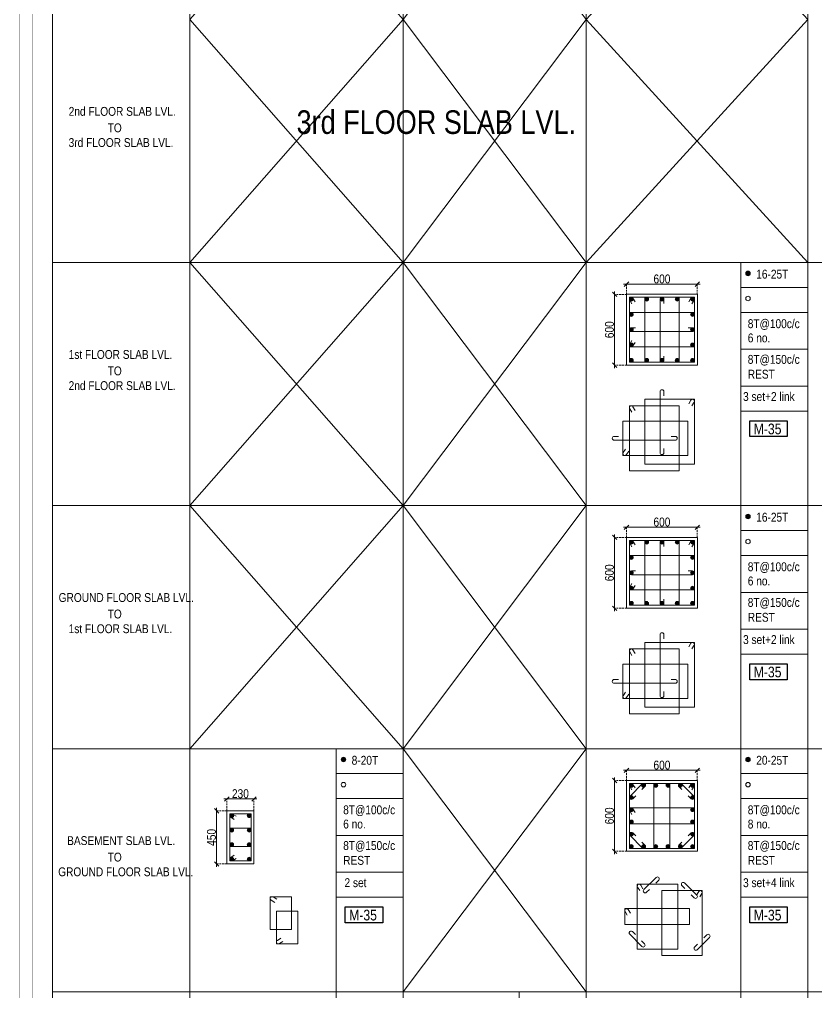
# Model space of a CAD drawing. Header units: millimetres. Extents: x 1112055 to 3390982, y -148532 to 766891.
# Drawn here: x 2486188 to 2513213, y 599958 to 632943 of the extents above; entities that cross this region are included whole.
import ezdxf
from ezdxf.enums import TextEntityAlignment as Align

# ---------------------------------------------------------------- set-up
doc = ezdxf.new("R2010")
doc.units = ezdxf.units.MM
doc.header["$PDMODE"] = 35
doc.header["$PDSIZE"] = -25
doc.linetypes.add('DASHED2', pattern=[0.375, 0.25, -0.125])
doc.linetypes.add('Hidden', pattern=[9.525, 6.35, -3.175])
for name, color, linetype, lineweight in [('B COL. SIZE DIM', 220, 'Continuous', 25), ('B COLSCH', 204, 'Continuous', 20), ('B COLUMN', 1, 'Hidden', 9), ('B STEEL', 34, 'Continuous', 15), ('B TITLE BLOCK', 250, 'Continuous', 0)]:
    doc.layers.add(name, color=color, linetype=linetype, lineweight=lineweight)
doc.layers.add('B TEXT', color=7, linetype='Continuous')
doc.styles.add('dim inside', font='romans.shx', dxfattribs={"width": 0.8, "height": 125})
doc.styles.add('SWINC', font='swissc.ttf')
doc.styles.add('SWINS', font='swissc.ttf')
doc.dimstyles.new('dim inside', dxfattribs={"dimtxt": 125, "dimasz": 100, "dimexe": 0, "dimexo": 0, "dimgap": 10, "dimtad": 0, "dimdec": 0, "dimzin": 0, "dimdsep": 46, "dimtxsty": 'dim inside', "dimblk": 'SMALL', "dimcen": 0.09, "dimadec": 0, "dimazin": 0, "dimtfac": 1, "dimtdec": 0, "dimtofl": 0, "dimtmove": 0, "dimatfit": 3, "dimfxl": 1, "dimtolj": 1, "dimtzin": 0, "dimarcsym": 2})

# ---------------------------------------------------------------- blocks, each defined once
blk = doc.blocks.new('_Oblique')
at = {"color": 0, "linetype": 'ByBlock', "lineweight": -2}
blk.add_line((-0.5, -0.5), (0.5, 0.5), dxfattribs=at)
blk = doc.blocks.new('*D5227')
at = {"layer": 'B COL. SIZE DIM', "color": 250, "lineweight": 9, "ltscale": 250, "transparency": 16777216}
blk.add_line((2506671, 607490), (2509271, 607490), dxfattribs=at)
at = {"layer": 'B COL. SIZE DIM', "color": 250, "linetype": 'DASHED2', "lineweight": 9, "ltscale": 250, "transparency": 16777216}
for p, q in [((2506771, 607146), (2506771, 607490)), ((2509171, 607146), (2509171, 607490))]:
    blk.add_line(p, q, dxfattribs=at)
at = {"layer": 'Defpoints', "color": 0, "lineweight": 40, "transparency": 16777216}
for p in [(2509171, 607490), (2506771, 607146), (2509171, 607146)]:
    blk.add_point(p, dxfattribs=at)
at = {"layer": 'B COL. SIZE DIM', "color": 250, "lineweight": 9, "transparency": 16777216, "xscale": 150, "yscale": 150, "zscale": 150, "rotation": 180}
blk.add_blockref('_Oblique', (2506771, 607490), dxfattribs=at)
at = {"layer": 'B COL. SIZE DIM', "color": 250, "lineweight": 9, "transparency": 16777216, "xscale": 150, "yscale": 150, "zscale": 150}
blk.add_blockref('_Oblique', (2509171, 607490), dxfattribs=at)
at = {"layer": 'B COL. SIZE DIM', "color": 6, "transparency": 16777216, "insert": (2507971, 607665), "char_height": 300, "attachment_point": 5, "style": 'SWINC'}
blk.add_mtext('\\A1;600', dxfattribs=at)
blk = doc.blocks.new('*D5228')
at = {"layer": 'B COL. SIZE DIM', "color": 250, "lineweight": 9, "ltscale": 250, "transparency": 16777216}
blk.add_line((2506367, 607246), (2506367, 604646), dxfattribs=at)
at = {"layer": 'B COL. SIZE DIM', "color": 250, "linetype": 'DASHED2', "lineweight": 9, "ltscale": 250, "transparency": 16777216}
for p, q in [((2506771, 607146), (2506367, 607146)), ((2506771, 604746), (2506367, 604746))]:
    blk.add_line(p, q, dxfattribs=at)
at = {"layer": 'Defpoints', "color": 0, "lineweight": 40, "transparency": 16777216}
for p in [(2506771, 607146), (2506367, 604746), (2506771, 604746)]:
    blk.add_point(p, dxfattribs=at)
at = {"layer": 'B COL. SIZE DIM', "color": 250, "lineweight": 9, "transparency": 16777216, "xscale": 150, "yscale": 150, "zscale": 150}
for p, rotation in [((2506367, 607146), 90), ((2506367, 604746), 270)]:
    blk.add_blockref('_Oblique', p, dxfattribs=dict(at, rotation=rotation))
at = {"layer": 'B COL. SIZE DIM', "color": 6, "transparency": 16777216, "insert": (2506192, 605946), "char_height": 300, "attachment_point": 5, "rotation": 90, "style": 'SWINC'}
blk.add_mtext('\\A1;600', dxfattribs=at)
blk = doc.blocks.new('*D5231')
at = {"layer": 'B COL. SIZE DIM', "color": 250, "lineweight": 9, "ltscale": 250, "transparency": 16777216}
blk.add_line((2506671, 615730), (2509271, 615730), dxfattribs=at)
at = {"layer": 'B COL. SIZE DIM', "color": 250, "linetype": 'DASHED2', "lineweight": 9, "ltscale": 250, "transparency": 16777216}
for p, q in [((2506771, 615385), (2506771, 615730)), ((2509171, 615385), (2509171, 615730))]:
    blk.add_line(p, q, dxfattribs=at)
at = {"layer": 'Defpoints', "color": 0, "lineweight": 40, "transparency": 16777216}
for p in [(2509171, 615730), (2506771, 615385), (2509171, 615385)]:
    blk.add_point(p, dxfattribs=at)
at = {"layer": 'B COL. SIZE DIM', "color": 250, "lineweight": 9, "transparency": 16777216, "xscale": 150, "yscale": 150, "zscale": 150, "rotation": 180}
blk.add_blockref('_Oblique', (2506771, 615730), dxfattribs=at)
at = {"layer": 'B COL. SIZE DIM', "color": 250, "lineweight": 9, "transparency": 16777216, "xscale": 150, "yscale": 150, "zscale": 150}
blk.add_blockref('_Oblique', (2509171, 615730), dxfattribs=at)
at = {"layer": 'B COL. SIZE DIM', "color": 6, "transparency": 16777216, "insert": (2507971, 615905), "char_height": 300, "attachment_point": 5, "style": 'SWINC'}
blk.add_mtext('\\A1;600', dxfattribs=at)
blk = doc.blocks.new('*D5232')
at = {"layer": 'B COL. SIZE DIM', "color": 250, "lineweight": 9, "ltscale": 250, "transparency": 16777216}
blk.add_line((2506367, 615485), (2506367, 612885), dxfattribs=at)
at = {"layer": 'B COL. SIZE DIM', "color": 250, "linetype": 'DASHED2', "lineweight": 9, "ltscale": 250, "transparency": 16777216}
for p, q in [((2506771, 615385), (2506367, 615385)), ((2506771, 612985), (2506367, 612985))]:
    blk.add_line(p, q, dxfattribs=at)
at = {"layer": 'Defpoints', "color": 0, "lineweight": 40, "transparency": 16777216}
for p in [(2506771, 615385), (2506367, 612985), (2506771, 612985)]:
    blk.add_point(p, dxfattribs=at)
at = {"layer": 'B COL. SIZE DIM', "color": 250, "lineweight": 9, "transparency": 16777216, "xscale": 150, "yscale": 150, "zscale": 150}
for p, rotation in [((2506367, 615385), 90), ((2506367, 612985), 270)]:
    blk.add_blockref('_Oblique', p, dxfattribs=dict(at, rotation=rotation))
at = {"layer": 'B COL. SIZE DIM', "color": 6, "transparency": 16777216, "insert": (2506192, 614185), "char_height": 300, "attachment_point": 5, "rotation": 90, "style": 'SWINC'}
blk.add_mtext('\\A1;600', dxfattribs=at)
blk = doc.blocks.new('*D5233')
at = {"layer": 'B COL. SIZE DIM', "color": 250, "lineweight": 9, "ltscale": 250, "transparency": 16777216}
blk.add_line((2506671, 623970), (2509271, 623970), dxfattribs=at)
at = {"layer": 'B COL. SIZE DIM', "color": 250, "linetype": 'DASHED2', "lineweight": 9, "ltscale": 250, "transparency": 16777216}
for p, q in [((2506771, 623625), (2506771, 623970)), ((2509171, 623625), (2509171, 623970))]:
    blk.add_line(p, q, dxfattribs=at)
at = {"layer": 'Defpoints', "color": 0, "lineweight": 40, "transparency": 16777216}
for p in [(2509171, 623970), (2506771, 623625), (2509171, 623625)]:
    blk.add_point(p, dxfattribs=at)
at = {"layer": 'B COL. SIZE DIM', "color": 250, "lineweight": 9, "transparency": 16777216, "xscale": 150, "yscale": 150, "zscale": 150, "rotation": 180}
blk.add_blockref('_Oblique', (2506771, 623970), dxfattribs=at)
at = {"layer": 'B COL. SIZE DIM', "color": 250, "lineweight": 9, "transparency": 16777216, "xscale": 150, "yscale": 150, "zscale": 150}
blk.add_blockref('_Oblique', (2509171, 623970), dxfattribs=at)
at = {"layer": 'B COL. SIZE DIM', "color": 6, "transparency": 16777216, "insert": (2507971, 624145), "char_height": 300, "attachment_point": 5, "style": 'SWINC'}
blk.add_mtext('\\A1;600', dxfattribs=at)
blk = doc.blocks.new('*D5234')
at = {"layer": 'B COL. SIZE DIM', "color": 250, "lineweight": 9, "ltscale": 250, "transparency": 16777216}
blk.add_line((2506367, 623725), (2506367, 621125), dxfattribs=at)
at = {"layer": 'B COL. SIZE DIM', "color": 250, "linetype": 'DASHED2', "lineweight": 9, "ltscale": 250, "transparency": 16777216}
for p, q in [((2506771, 623625), (2506367, 623625)), ((2506771, 621225), (2506367, 621225))]:
    blk.add_line(p, q, dxfattribs=at)
at = {"layer": 'Defpoints', "color": 0, "lineweight": 40, "transparency": 16777216}
for p in [(2506771, 623625), (2506367, 621225), (2506771, 621225)]:
    blk.add_point(p, dxfattribs=at)
at = {"layer": 'B COL. SIZE DIM', "color": 250, "lineweight": 9, "transparency": 16777216, "xscale": 150, "yscale": 150, "zscale": 150}
for p, rotation in [((2506367, 623625), 90), ((2506367, 621225), 270)]:
    blk.add_blockref('_Oblique', p, dxfattribs=dict(at, rotation=rotation))
at = {"layer": 'B COL. SIZE DIM', "color": 6, "transparency": 16777216, "insert": (2506192, 622425), "char_height": 300, "attachment_point": 5, "rotation": 90, "style": 'SWINC'}
blk.add_mtext('\\A1;600', dxfattribs=at)
blk = doc.blocks.new('*D5399')
at = {"layer": 'B COL. SIZE DIM', "color": 250, "lineweight": 9, "ltscale": 250, "transparency": 16777216}
blk.add_line((2492874, 606217), (2492874, 604217), dxfattribs=at)
at = {"layer": 'B COL. SIZE DIM', "color": 250, "linetype": 'DASHED2', "lineweight": 9, "ltscale": 250, "transparency": 16777216}
for p, q in [((2493219, 606117), (2492874, 606117)), ((2493219, 604317), (2492874, 604317))]:
    blk.add_line(p, q, dxfattribs=at)
at = {"layer": 'Defpoints', "color": 0, "lineweight": 40, "transparency": 16777216}
for p in [(2493219, 606117), (2492874, 604317), (2493219, 604317)]:
    blk.add_point(p, dxfattribs=at)
at = {"layer": 'B COL. SIZE DIM', "color": 250, "lineweight": 9, "transparency": 16777216, "xscale": 150, "yscale": 150, "zscale": 150}
for p, rotation in [((2492874, 606117), 90), ((2492874, 604317), 270)]:
    blk.add_blockref('_Oblique', p, dxfattribs=dict(at, rotation=rotation))
at = {"layer": 'B COL. SIZE DIM', "color": 6, "transparency": 16777216, "insert": (2492699, 605217), "char_height": 300, "attachment_point": 5, "rotation": 90, "style": 'SWINC'}
blk.add_mtext('\\A1;450', dxfattribs=at)
blk = doc.blocks.new('*D5400')
at = {"layer": 'B COL. SIZE DIM', "color": 250, "lineweight": 9, "ltscale": 250, "transparency": 16777216}
blk.add_line((2493119, 606521), (2494239, 606521), dxfattribs=at)
at = {"layer": 'B COL. SIZE DIM', "color": 250, "linetype": 'DASHED2', "lineweight": 9, "ltscale": 250, "transparency": 16777216}
for p, q in [((2493219, 606117), (2493219, 606521)), ((2494139, 606117), (2494139, 606521))]:
    blk.add_line(p, q, dxfattribs=at)
at = {"layer": 'Defpoints', "color": 0, "lineweight": 40, "transparency": 16777216}
for p in [(2494139, 606521), (2493219, 606117), (2494139, 606117)]:
    blk.add_point(p, dxfattribs=at)
at = {"layer": 'B COL. SIZE DIM', "color": 250, "lineweight": 9, "transparency": 16777216, "xscale": 150, "yscale": 150, "zscale": 150, "rotation": 180}
blk.add_blockref('_Oblique', (2493219, 606521), dxfattribs=at)
at = {"layer": 'B COL. SIZE DIM', "color": 250, "lineweight": 9, "transparency": 16777216, "xscale": 150, "yscale": 150, "zscale": 150}
blk.add_blockref('_Oblique', (2494139, 606521), dxfattribs=at)
at = {"layer": 'B COL. SIZE DIM', "color": 6, "transparency": 16777216, "insert": (2493679, 606696), "char_height": 300, "attachment_point": 5, "style": 'SWINC'}
blk.add_mtext('\\A1;230', dxfattribs=at)

msp = doc.modelspace()

# ---------------------------------------------------------------- hatches: boundary and pattern name
at = {"layer": 'B STEEL', "lineweight": 9, "ltscale": 0.5}
h = msp.add_hatch(color=34, dxfattribs=at)
edge = h.paths.add_edge_path()
edge.add_arc((2510889.6, 624334.4), 76.8, 0, 360)
h = msp.add_hatch(color=34, dxfattribs=at)
edge = h.paths.add_edge_path()
edge.add_arc((2506935.2, 623461.2), 64, 0, 360)
h = msp.add_hatch(color=34, dxfattribs=at)
edge = h.paths.add_edge_path()
edge.add_arc((2507453.2, 623461.2), 64, 180, 540, ccw=False)
h = msp.add_hatch(color=34, dxfattribs=at)
edge = h.paths.add_edge_path()
edge.add_arc((2507971.2, 623461.2), 64, 180, 540, ccw=False)
h = msp.add_hatch(color=34, dxfattribs=at)
edge = h.paths.add_edge_path()
edge.add_arc((2508489.2, 623461.2), 64, 180, 540, ccw=False)
h = msp.add_hatch(color=34, dxfattribs=at)
edge = h.paths.add_edge_path()
edge.add_arc((2509007.2, 623461.2), 64, 180, 540, ccw=False)
h = msp.add_hatch(color=34, dxfattribs=at)
edge = h.paths.add_edge_path()
edge.add_arc((2506935.2, 622943.2), 64, 180, 540, ccw=False)
h = msp.add_hatch(color=34, dxfattribs=at)
edge = h.paths.add_edge_path()
edge.add_arc((2509007.2, 622943.2), 64, 180, 540, ccw=False)
h = msp.add_hatch(color=34, dxfattribs=at)
edge = h.paths.add_edge_path()
edge.add_arc((2506935.2, 622425.2), 64, 180, 540, ccw=False)
h = msp.add_hatch(color=34, dxfattribs=at)
edge = h.paths.add_edge_path()
edge.add_arc((2509007.2, 622425.2), 64, 180, 540, ccw=False)
h = msp.add_hatch(color=34, dxfattribs=at)
edge = h.paths.add_edge_path()
edge.add_arc((2506935.2, 621907.2), 64, 180, 540, ccw=False)
h = msp.add_hatch(color=34, dxfattribs=at)
edge = h.paths.add_edge_path()
edge.add_arc((2509007.2, 621907.2), 64, 180, 540, ccw=False)
h = msp.add_hatch(color=34, dxfattribs=at)
edge = h.paths.add_edge_path()
edge.add_arc((2506935.2, 621389.2), 64, 0, 360, ccw=False)
h = msp.add_hatch(color=34, dxfattribs=at)
edge = h.paths.add_edge_path()
edge.add_arc((2507453.2, 621389.2), 64, 180, 540, ccw=False)
h = msp.add_hatch(color=34, dxfattribs=at)
edge = h.paths.add_edge_path()
edge.add_arc((2507971.2, 621389.2), 64, 180, 540, ccw=False)
h = msp.add_hatch(color=34, dxfattribs=at)
edge = h.paths.add_edge_path()
edge.add_arc((2508489.2, 621389.2), 64, 180, 540, ccw=False)
h = msp.add_hatch(color=34, dxfattribs=at)
edge = h.paths.add_edge_path()
edge.add_arc((2509007.2, 621389.2), 64, -180, 180)
h = msp.add_hatch(color=34, dxfattribs=at)
edge = h.paths.add_edge_path()
edge.add_arc((2510889.6, 616094.5), 76.8, 0, 360)
h = msp.add_hatch(color=34, dxfattribs=at)
edge = h.paths.add_edge_path()
edge.add_arc((2506935.2, 615221.3), 64, 0, 360)
h = msp.add_hatch(color=34, dxfattribs=at)
edge = h.paths.add_edge_path()
edge.add_arc((2507453.2, 615221.3), 64, 180, 540, ccw=False)
h = msp.add_hatch(color=34, dxfattribs=at)
edge = h.paths.add_edge_path()
edge.add_arc((2507971.2, 615221.3), 64, 180, 540, ccw=False)
h = msp.add_hatch(color=34, dxfattribs=at)
edge = h.paths.add_edge_path()
edge.add_arc((2508489.2, 615221.3), 64, 180, 540, ccw=False)
h = msp.add_hatch(color=34, dxfattribs=at)
edge = h.paths.add_edge_path()
edge.add_arc((2509007.2, 615221.3), 64, 180, 540, ccw=False)
h = msp.add_hatch(color=34, dxfattribs=at)
edge = h.paths.add_edge_path()
edge.add_arc((2506935.2, 614703.4), 64, 180, 540, ccw=False)
h = msp.add_hatch(color=34, dxfattribs=at)
edge = h.paths.add_edge_path()
edge.add_arc((2509007.2, 614703.4), 64, 180, 540, ccw=False)
h = msp.add_hatch(color=34, dxfattribs=at)
edge = h.paths.add_edge_path()
edge.add_arc((2506935.2, 614185.4), 64, 180, 540, ccw=False)
h = msp.add_hatch(color=34, dxfattribs=at)
edge = h.paths.add_edge_path()
edge.add_arc((2509007.2, 614185.4), 64, 180, 540, ccw=False)
h = msp.add_hatch(color=34, dxfattribs=at)
edge = h.paths.add_edge_path()
edge.add_arc((2506935.2, 613667.4), 64, 180, 540, ccw=False)
h = msp.add_hatch(color=34, dxfattribs=at)
edge = h.paths.add_edge_path()
edge.add_arc((2509007.2, 613667.4), 64, 180, 540, ccw=False)
h = msp.add_hatch(color=34, dxfattribs=at)
edge = h.paths.add_edge_path()
edge.add_arc((2506935.2, 613149.4), 64, 0, 360, ccw=False)
h = msp.add_hatch(color=34, dxfattribs=at)
edge = h.paths.add_edge_path()
edge.add_arc((2507453.2, 613149.4), 64, 180, 540, ccw=False)
h = msp.add_hatch(color=34, dxfattribs=at)
edge = h.paths.add_edge_path()
edge.add_arc((2507971.2, 613149.4), 64, 180, 540, ccw=False)
h = msp.add_hatch(color=34, dxfattribs=at)
edge = h.paths.add_edge_path()
edge.add_arc((2508489.2, 613149.4), 64, 180, 540, ccw=False)
h = msp.add_hatch(color=34, dxfattribs=at)
edge = h.paths.add_edge_path()
edge.add_arc((2509007.2, 613149.4), 64, -180, 180)
h = msp.add_hatch(color=34, dxfattribs=at)
edge = h.paths.add_edge_path()
edge.add_arc((2497173.1, 607854.7), 76.8, 0, 360)
h = msp.add_hatch(color=34, dxfattribs=at)
edge = h.paths.add_edge_path()
edge.add_arc((2510889.6, 607854.7), 76.8, 0, 360)
h = msp.add_hatch(color=34, dxfattribs=at)
edge = h.paths.add_edge_path()
edge.add_arc((2506935.2, 606981.5), 64, 0, 360)
h = msp.add_hatch(color=34, dxfattribs=at)
edge = h.paths.add_edge_path()
edge.add_arc((2507349.6, 606981.5), 64, 180, 540, ccw=False)
at = {"layer": 'B STEEL'}
h = msp.add_hatch(color=34, dxfattribs=at)
edge = h.paths.add_edge_path()
edge.add_arc((2507764, 606981.5), 64, 0, 360)
h = msp.add_hatch(color=34, dxfattribs=at)
edge = h.paths.add_edge_path()
edge.add_arc((2508178.4, 606981.5), 64, 0, 360)
at = {"layer": 'B STEEL', "lineweight": 9, "ltscale": 0.5}
h = msp.add_hatch(color=34, dxfattribs=at)
edge = h.paths.add_edge_path()
edge.add_arc((2508592.8, 606981.5), 64, 180, 540, ccw=False)
h = msp.add_hatch(color=34, dxfattribs=at)
edge = h.paths.add_edge_path()
edge.add_arc((2509007.2, 606981.5), 64, 180, 540, ccw=False)
h = msp.add_hatch(color=34, dxfattribs=at)
edge = h.paths.add_edge_path()
edge.add_arc((2506935.2, 606567.1), 64, 0, 360)
h = msp.add_hatch(color=34, dxfattribs=at)
edge = h.paths.add_edge_path()
edge.add_arc((2509007.2, 606567.1), 64, 180, 540, ccw=False)
h = msp.add_hatch(color=34, dxfattribs=at)
edge = h.paths.add_edge_path()
edge.add_arc((2493382.8, 605952.8), 64, 270, 630, ccw=False)
at = {"layer": 'B STEEL'}
h = msp.add_hatch(color=34, dxfattribs=at)
edge = h.paths.add_edge_path()
edge.add_arc((2493974.7, 605952.8), 64, 270, 630, ccw=False)
h = msp.add_hatch(color=34, dxfattribs=at)
edge = h.paths.add_edge_path()
edge.add_arc((2506935.2, 606152.7), 64, 0, 360)
h = msp.add_hatch(color=34, dxfattribs=at)
edge = h.paths.add_edge_path()
edge.add_arc((2509007.2, 606152.7), 64, 0, 360)
h = msp.add_hatch(color=34, dxfattribs=at)
edge = h.paths.add_edge_path()
edge.add_arc((2506935.2, 605738.3), 64, 0, 360)
h = msp.add_hatch(color=34, dxfattribs=at)
edge = h.paths.add_edge_path()
edge.add_arc((2509007.2, 605738.3), 64, 0, 360)
h = msp.add_hatch(color=34, dxfattribs=at)
edge = h.paths.add_edge_path()
edge.add_arc((2493382.8, 605462.2), 64, 270, 630, ccw=False)
h = msp.add_hatch(color=34, dxfattribs=at)
edge = h.paths.add_edge_path()
edge.add_arc((2493974.7, 605462.2), 64, 270, 630)
at = {"layer": 'B STEEL', "lineweight": 9, "ltscale": 0.5}
h = msp.add_hatch(color=34, dxfattribs=at)
edge = h.paths.add_edge_path()
edge.add_arc((2506935.2, 605323.9), 64, 0, 360)
h = msp.add_hatch(color=34, dxfattribs=at)
edge = h.paths.add_edge_path()
edge.add_arc((2509007.2, 605323.9), 64, 180, 540, ccw=False)
at = {"layer": 'B STEEL'}
h = msp.add_hatch(color=34, dxfattribs=at)
edge = h.paths.add_edge_path()
edge.add_arc((2493382.8, 604971.5), 64, 270, 630, ccw=False)
h = msp.add_hatch(color=34, dxfattribs=at)
edge = h.paths.add_edge_path()
edge.add_arc((2493974.7, 604971.5), 64, 270, 630)
at = {"layer": 'B STEEL', "lineweight": 9, "ltscale": 0.5}
h = msp.add_hatch(color=34, dxfattribs=at)
edge = h.paths.add_edge_path()
edge.add_arc((2506935.2, 604909.5), 64, 0, 360, ccw=False)
h = msp.add_hatch(color=34, dxfattribs=at)
edge = h.paths.add_edge_path()
edge.add_arc((2507349.6, 604909.5), 64, -180, 180)
at = {"layer": 'B STEEL'}
h = msp.add_hatch(color=34, dxfattribs=at)
edge = h.paths.add_edge_path()
edge.add_arc((2507764, 604909.5), 64, 0, 360)
h = msp.add_hatch(color=34, dxfattribs=at)
edge = h.paths.add_edge_path()
edge.add_arc((2508178.4, 604909.5), 64, 0, 360)
at = {"layer": 'B STEEL', "lineweight": 9, "ltscale": 0.5}
h = msp.add_hatch(color=34, dxfattribs=at)
edge = h.paths.add_edge_path()
edge.add_arc((2508592.8, 604909.5), 64, -180, 180)
h = msp.add_hatch(color=34, dxfattribs=at)
edge = h.paths.add_edge_path()
edge.add_arc((2509007.2, 604909.5), 64, -180, 180)
h = msp.add_hatch(color=34, dxfattribs=at)
edge = h.paths.add_edge_path()
edge.add_arc((2493382.8, 604480.8), 64, 90, 450)
at = {"layer": 'B STEEL'}
h = msp.add_hatch(color=34, dxfattribs=at)
edge = h.paths.add_edge_path()
edge.add_arc((2493974.7, 604480.8), 64, 270, 630, ccw=False)

# ---------------------------------------------------------------- linework, layer by layer
at = {"layer": 'B COLSCH', "color": 250, "lineweight": 0}
for p, q in [((2487307.1, 650677.2), (2487307.1, 574628.3)), ((2491967.7, 649422.2), (2491967.7, 574628.3)), ((2499201.2, 649422.2), (2499201.2, 574628.3)), ((2505405.2, 649422.2), (2505405.2, 574628.3)), ((2512917.7, 649422.2), (2512917.7, 574628.3)), ((2499201.2, 632942.5), (2491967.7, 641182.4)), ((2491967.7, 632942.5), (2499201.2, 641182.4)), ((2505405.2, 632942.5), (2499201.2, 641182.4)), ((2499201.2, 632942.5), (2505405.2, 641182.4)), ((2512917.7, 632942.5), (2505405.2, 641182.4)), ((2505405.2, 632942.5), (2512917.7, 641182.4)), ((2499201.2, 624702.7), (2491967.7, 632942.5)), ((2491967.7, 624702.7), (2499201.2, 632942.5)), ((2505405.2, 624702.7), (2499201.2, 632942.5)), ((2499201.2, 624702.7), (2505405.2, 632942.5)), ((2512917.7, 624702.7), (2505405.2, 632942.5)), ((2505405.2, 624702.7), (2512917.7, 632942.5)), ((2487307.1, 624702.7), (2667535.6, 624702.7)), ((2491967.7, 616462.8), (2499201.2, 624702.7)), ((2499201.2, 616462.8), (2491967.7, 624702.7)), ((2499201.2, 616462.8), (2505405.2, 624702.7)), ((2505405.2, 616462.8), (2499201.2, 624702.7)), ((2510643.3, 624702.7), (2510643.3, 583503.5)), ((2510643.3, 623857.7), (2512917.7, 623857.7)), ((2510643.3, 623012.7), (2512917.7, 623012.7)), ((2510643.3, 621762.9), (2512917.7, 621762.9)), ((2510643.3, 620513.1), (2512917.7, 620513.1)), ((2510643.3, 619668.2), (2512917.7, 619668.2)), ((2487307.1, 616462.8), (2667535.6, 616462.8)), ((2499201.2, 608223), (2491967.7, 616462.8)), ((2491967.7, 608223), (2499201.2, 616462.8)), ((2505405.2, 608223), (2499201.2, 616462.8)), ((2499201.2, 608223), (2505405.2, 616462.8)), ((2510643.3, 615617.8), (2512917.7, 615617.8)), ((2510643.3, 614772.8), (2512917.7, 614772.8)), ((2510643.3, 613523.1), (2512917.7, 613523.1)), ((2510643.3, 612273.3), (2512917.7, 612273.3)), ((2510643.3, 611428.3), (2512917.7, 611428.3)), ((2487307.1, 608223), (2667535.6, 608223)), ((2496926.8, 608223), (2496926.8, 583503.5)), ((2499201.2, 599983.1), (2505405.2, 608223)), ((2505405.2, 599983.1), (2499201.2, 608223)), ((2496926.8, 607378), (2499201.2, 607378)), ((2510643.3, 607378), (2512917.7, 607378)), ((2496926.8, 606533), (2499201.2, 606533)), ((2510643.3, 606533), (2512917.7, 606533)), ((2496926.8, 605283.2), (2499201.2, 605283.2)), ((2510643.3, 605283.2), (2512917.7, 605283.2)), ((2496926.8, 604033.5), (2499201.2, 604033.5)), ((2510643.3, 604033.5), (2512917.7, 604033.5)), ((2496926.8, 603188.5), (2499201.2, 603188.5)), ((2510643.3, 603188.5), (2512917.7, 603188.5)), ((2487307.1, 599983.1), (2667535.6, 599983.1)), ((2503130.8, 599983.1), (2503130.8, 583503.5))]:
    msp.add_line(p, q, dxfattribs=at)
at = {"layer": 'B COLUMN', "color": 1, "linetype": 'ByBlock', "lineweight": 20}
for points in [[(2506771.2, 621225.2), (2509171.2, 621225.2), (2509171.2, 623625.2), (2506771.2, 623625.2)], [(2506771.2, 612985.4), (2509171.2, 612985.4), (2509171.2, 615385.4), (2506771.2, 615385.4)], [(2506771.2, 604745.5), (2509171.2, 604745.5), (2509171.2, 607145.5), (2506771.2, 607145.5)], [(2493218.8, 606116.8), (2494138.8, 606116.8), (2494138.8, 604316.8), (2493218.8, 604316.8)]]:
    msp.add_lwpolyline(points, close=True, dxfattribs=at)
at = {"layer": 'B STEEL', "color": 34, "lineweight": 9, "ltscale": 0.5}
for points in [[(2506955.5, 623306.2), (2506880.7, 623427.6, -1), (2506989.7, 623494.7), (2507064.5, 623373.3)], [(2508035.2, 621531.9), (2508035.2, 621389.2, -1), (2507907.2, 621389.2), (2507907.2, 623461.2, -1), (2508035.2, 623461.2), (2508035.2, 623318.5)], [(2508986.9, 623306.2), (2509061.7, 623427.6, 1), (2508952.7, 623494.7), (2508877.9, 623373.3)], [(2508864.5, 622489.2), (2509007.2, 622489.2, -1), (2509007.2, 622361.2), (2506935.2, 622361.2, -1), (2506935.2, 622489.2), (2507077.9, 622489.2)], [(2506955.5, 622062.3), (2506880.7, 621940.8, 1), (2506989.7, 621873.7), (2507064.5, 621995.1)], [(2508035.2, 618399.6), (2508035.2, 618256.9, -1), (2507907.2, 618256.9), (2507907.2, 620328.9, -1), (2508035.2, 620328.9), (2508035.2, 620186.2)], [(2506955.5, 619625.3), (2506880.7, 619746.8, -1), (2506989.7, 619813.9), (2507064.5, 619692.4)], [(2508986.9, 619848.4), (2509061.7, 619969.9, 1), (2508952.7, 620037), (2508877.9, 619915.5)], [(2508282, 618808.4), (2508424.7, 618808.4, -1), (2508424.7, 618680.3), (2506352.7, 618680.3, -1), (2506352.7, 618808.4), (2506495.3, 618808.4)], [(2506734.2, 618381.4), (2506659.4, 618259.9, 1), (2506768.5, 618192.8), (2506843.2, 618314.3)], [(2506955.5, 615066.3), (2506880.7, 615187.8, -1), (2506989.7, 615254.9), (2507064.5, 615133.4)], [(2508035.2, 613292), (2508035.2, 613149.4, -1), (2507907.2, 613149.4), (2507907.2, 615221.3, -1), (2508035.2, 615221.3), (2508035.2, 615078.7)], [(2508986.9, 615066.3), (2509061.7, 615187.8, 1), (2508952.7, 615254.9), (2508877.9, 615133.4)], [(2508864.5, 614249.4), (2509007.2, 614249.4, -1), (2509007.2, 614121.3), (2506935.2, 614121.3, -1), (2506935.2, 614249.4), (2507077.9, 614249.4)], [(2506955.5, 613822.4), (2506880.7, 613700.9, 1), (2506989.7, 613633.8), (2507064.5, 613755.3)], [(2508035.2, 610159.7), (2508035.2, 610017.1, -1), (2507907.2, 610017.1), (2507907.2, 612089, -1), (2508035.2, 612089), (2508035.2, 611946.4)], [(2506955.5, 611385.5), (2506880.7, 611506.9, -1), (2506989.7, 611574.1), (2507064.5, 611452.6)], [(2508986.9, 611608.5), (2509061.7, 611730, 1), (2508952.7, 611797.1), (2508877.9, 611675.6)], [(2508282, 610568.5), (2508424.7, 610568.5, -1), (2508424.7, 610440.5), (2506352.7, 610440.5, -1), (2506352.7, 610568.5), (2506495.3, 610568.5)], [(2506734.2, 610141.6), (2506659.4, 610020.1, 1), (2506768.5, 609953), (2506843.2, 610074.5)], [(2506955.5, 606826.5), (2506880.7, 606947.9, -1), (2506989.7, 607015.1), (2507064.5, 606893.6)], [(2507081.4, 606622.7), (2506980.5, 606521.8, -1), (2506889.9, 606612.4), (2507304.3, 607026.8, -1), (2507394.9, 606936.2), (2507294, 606835.4)], [(2508861, 606622.7), (2508961.9, 606521.8, 1), (2509052.4, 606612.4), (2508638.1, 607026.8, 1), (2508547.5, 606936.2), (2508648.4, 606835.4)], [(2508986.9, 606826.5), (2509061.7, 606947.9, 1), (2508952.7, 607015.1), (2508877.9, 606893.6)], [(2493537.8, 605932.6), (2493416.3, 606007.3, 1), (2493349.2, 605898.3), (2493470.7, 605823.5)], [(2506955.5, 605997.7), (2506880.7, 606119.2, -1), (2506989.7, 606186.3), (2507064.5, 606064.8)], [(2507081.4, 605268.3), (2506980.5, 605369.2, 1), (2506889.9, 605278.7), (2507304.3, 604864.3, 1), (2507394.9, 604954.8), (2507294, 605055.7)], [(2508861, 605268.3), (2508961.9, 605369.2, -1), (2509052.4, 605278.7), (2508638.1, 604864.3, -1), (2508547.5, 604954.8), (2508648.4, 605055.7)], [(2493537.8, 604501.1), (2493416.3, 604426.3, -1), (2493349.2, 604535.4), (2493470.7, 604610.1)], [(2507219.5, 603410.9), (2507144.7, 603532.4, -1), (2507253.7, 603599.5), (2507328.5, 603478)], [(2507548.3, 603455.4), (2507447.4, 603354.5, -1), (2507356.9, 603445), (2507771.3, 603859.4, -1), (2507861.8, 603768.9), (2507760.9, 603668)], [(2508962.9, 603267.9), (2509063.8, 603167, 1), (2509154.3, 603257.5), (2508739.9, 603671.9, 1), (2508649.4, 603581.4), (2508750.2, 603480.5)], [(2509250.9, 603196.3), (2509325.7, 603317.8, 1), (2509216.7, 603384.9), (2509141.9, 603263.4)], [(2494909.3, 603122.9), (2494787.8, 603197.6, 1), (2494720.7, 603088.6), (2494842.2, 603013.8)], [(2506793.5, 602582.1), (2506718.8, 602703.6, -1), (2506827.8, 602770.7), (2506902.6, 602649.2)], [(2507069.2, 601921.7), (2506968.3, 602022.6, 1), (2506877.8, 601932), (2507292.2, 601517.7, 1), (2507382.7, 601608.2), (2507281.8, 601709.1)], [(2495120.9, 601691.4), (2494999.5, 601616.6, -1), (2494932.4, 601725.7), (2495053.8, 601800.5)], [(2509391.5, 601813.8), (2509492.3, 601914.7, -1), (2509582.9, 601824.1), (2509168.5, 601409.7, -1), (2509077.9, 601500.3), (2509178.8, 601601.1)]]:
    msp.add_lwpolyline(points, format="xyb", dxfattribs=at)
for points in [[(2508553.2, 623525.2), (2508553.2, 621325.2), (2506871.2, 621325.2), (2506871.2, 623525.2)], [(2509071.2, 623525.2), (2509071.2, 621325.2), (2507389.2, 621325.2), (2507389.2, 623525.2)], [(2506871.2, 621843.2), (2509071.2, 621843.2), (2509071.2, 623007.2), (2506871.2, 623007.2)], [(2508553.2, 619844.4), (2508553.2, 617644.4), (2506871.2, 617644.4), (2506871.2, 619844.4)], [(2509071.2, 620067.4), (2509071.2, 617867.4), (2507389.2, 617867.4), (2507389.2, 620067.4)], [(2506649.9, 618162.3), (2508849.9, 618162.3), (2508849.9, 619326.4), (2506649.9, 619326.4)], [(2508553.2, 615285.4), (2508553.2, 613085.4), (2506871.2, 613085.4), (2506871.2, 615285.4)], [(2509071.2, 615285.4), (2509071.2, 613085.4), (2507389.2, 613085.4), (2507389.2, 615285.4)], [(2506871.2, 613603.4), (2509071.2, 613603.4), (2509071.2, 614767.4), (2506871.2, 614767.4)], [(2508553.2, 611604.5), (2508553.2, 609404.5), (2506871.2, 609404.5), (2506871.2, 611604.5)], [(2509071.2, 611827.6), (2509071.2, 609627.6), (2507389.2, 609627.6), (2507389.2, 611827.6)], [(2506649.9, 609922.5), (2508849.9, 609922.5), (2508849.9, 611086.5), (2506649.9, 611086.5)], [(2506871.2, 604845.5), (2508242.4, 604845.5), (2508242.4, 607045.5), (2506871.2, 607045.5)], [(2509071.2, 604845.5), (2507700, 604845.5), (2507700, 607045.5), (2509071.2, 607045.5)], [(2494038.8, 606016.8), (2494038.8, 604907.5), (2493318.8, 604907.5), (2493318.8, 606016.8)], [(2506871.2, 606216.7), (2509071.2, 606216.7), (2509071.2, 605674.3), (2506871.2, 605674.3)], [(2494038.8, 604416.8), (2494038.8, 605526.2), (2493318.8, 605526.2), (2493318.8, 604416.8)], [(2507135.2, 601429.9), (2508506.4, 601429.9), (2508506.4, 603629.9), (2507135.2, 603629.9)], [(2509335.2, 601215.4), (2507964, 601215.4), (2507964, 603415.4), (2509335.2, 603415.4)], [(2495410.3, 603207.1), (2495410.3, 602097.8), (2494690.3, 602097.8), (2494690.3, 603207.1)], [(2495621.9, 601607.1), (2495621.9, 602716.5), (2494901.9, 602716.5), (2494901.9, 601607.1)], [(2506709.3, 602801.2), (2508909.3, 602801.2), (2508909.3, 602258.7), (2506709.3, 602258.7)]]:
    msp.add_lwpolyline(points, close=True, dxfattribs=at)
for centre, radius in [((2510889.6, 624334.4), 76.8), ((2506935.2, 623461.2), 64), ((2507453.2, 623461.2), 64), ((2507971.2, 623461.2), 64), ((2508489.2, 623461.2), 64), ((2509007.2, 623461.2), 64), ((2510889.6, 623484.1), 76.8), ((2506935.2, 622943.2), 64), ((2509007.2, 622943.2), 64), ((2506935.2, 622425.2), 64), ((2509007.2, 622425.2), 64), ((2506935.2, 621907.2), 64), ((2509007.2, 621907.2), 64), ((2506935.2, 621389.2), 64), ((2507453.2, 621389.2), 64), ((2507971.2, 621389.2), 64), ((2508489.2, 621389.2), 64), ((2509007.2, 621389.2), 64), ((2510889.6, 616094.5), 76.8), ((2506935.2, 615221.3), 64), ((2507453.2, 615221.3), 64), ((2507971.2, 615221.3), 64), ((2508489.2, 615221.3), 64), ((2509007.2, 615221.3), 64), ((2510889.6, 615244.3), 76.8), ((2506935.2, 614703.4), 64), ((2509007.2, 614703.4), 64), ((2506935.2, 614185.4), 64), ((2509007.2, 614185.4), 64), ((2506935.2, 613667.4), 64), ((2509007.2, 613667.4), 64), ((2506935.2, 613149.4), 64), ((2507453.2, 613149.4), 64), ((2507971.2, 613149.4), 64), ((2508489.2, 613149.4), 64), ((2509007.2, 613149.4), 64), ((2497173.1, 607854.7), 76.8), ((2510889.6, 607854.7), 76.8), ((2497173.1, 607004.4), 76.8), ((2506935.2, 606981.5), 64), ((2507349.6, 606981.5), 64), ((2507764, 606981.5), 64), ((2508178.4, 606981.5), 64), ((2508592.8, 606981.5), 64), ((2509007.2, 606981.5), 64), ((2510889.6, 607004.4), 76.8), ((2506935.2, 606567.1), 64), ((2509007.2, 606567.1), 64), ((2493382.8, 605952.8), 64), ((2493974.7, 605952.8), 64), ((2506935.2, 606152.7), 64), ((2509007.2, 606152.7), 64), ((2506935.2, 605738.3), 64), ((2509007.2, 605738.3), 64), ((2493382.8, 605462.2), 64), ((2493974.7, 605462.2), 64), ((2506935.2, 605323.9), 64), ((2509007.2, 605323.9), 64), ((2493382.8, 604971.5), 64), ((2493974.7, 604971.5), 64), ((2506935.2, 604909.5), 64), ((2507349.6, 604909.5), 64), ((2507764, 604909.5), 64), ((2508178.4, 604909.5), 64), ((2508592.8, 604909.5), 64), ((2509007.2, 604909.5), 64), ((2493382.8, 604480.8), 64), ((2493974.7, 604480.8), 64)]:
    msp.add_circle(centre, radius, dxfattribs=at)
at = {"layer": 'B TEXT', "color": 1}
for points in [[(2510946.9, 619339.1), (2512221.5, 619339.1), (2512221.5, 618801.1), (2510946.9, 618801.1)], [(2510946.9, 611099.3), (2512221.5, 611099.3), (2512221.5, 610561.3), (2510946.9, 610561.3)], [(2497230.5, 602859.4), (2498505.1, 602859.4), (2498505.1, 602321.5), (2497230.5, 602321.5)], [(2510946.9, 602859.4), (2512221.5, 602859.4), (2512221.5, 602321.5), (2510946.9, 602321.5)]]:
    msp.add_lwpolyline(points, close=True, dxfattribs=at)
at = {"layer": 'B TITLE BLOCK', "color": 1, "const_width": 10.1}
msp.add_lwpolyline([(2486193.4, 653192.3), (2486193.4, 555757.1), (2681828, 555757.1), (2681828, 653192.3)], close=True, dxfattribs=at)
at = {"layer": 'B TITLE BLOCK', "color": 250, "lineweight": 0, "const_width": 10.1}
msp.add_lwpolyline([(2486641.8, 652743.9), (2486641.8, 556205.5), (2681379.5, 556205.5), (2681379.5, 652743.9)], close=True, dxfattribs=at)

# ---------------------------------------------------------------- texts
at = {"layer": 'B TEXT', "color": 1, "style": 'SWINC'}
for s, height, p in [('2nd FLOOR SLAB LVL.', 300, (2487857.2, 629586.9)), ('TO', 300, (2489179, 629028.9)), ('3rd FLOOR SLAB LVL.', 300, (2487855.2, 628529.6)), ('1st FLOOR SLAB LVL.', 300, (2487857.2, 621347.1)), ('TO', 300, (2489179, 620789)), ('2nd FLOOR SLAB LVL.', 300, (2487855.2, 620289.8)), ('M-35', 360, (2511084.3, 618774.6)), ('GROUND FLOOR SLAB LVL.', 300, (2487517.2, 613107.2)), ('TO', 300, (2489179, 612549.2)), ('1st FLOOR SLAB LVL.', 300, (2487855.2, 612049.9)), ('M-35', 360, (2511084.3, 610534.8)), ('BASEMENT SLAB LVL.', 300, (2487804.7, 604867.4)), ('TO', 300, (2489179, 604309.3)), ('GROUND FLOOR SLAB LVL.', 300, (2487501.3, 603810.1)), ('M-35', 360, (2497367.8, 602294.9)), ('M-35', 360, (2511084.3, 602294.9))]:
    msp.add_text(s, height=height, dxfattribs=at).set_placement(p, align=Align.BOTTOM_LEFT)
at = {"layer": 'B TEXT', "color": 1, "lineweight": 50, "style": 'SWINS'}
msp.add_text('3rd FLOOR SLAB LVL.', height=800, dxfattribs=at).set_placement((2495584.4, 628822.6), align=Align.BOTTOM_LEFT)
at = {"layer": 'B TEXT', "style": 'SWINC'}
for s, p in [('16-25T', (2511168.1, 624159.8)), ('8T@100c/c', (2510881.1, 622480)), ('6 no.', (2510881.1, 621998.2)), ('8T@150c/c', (2510881.1, 621270.1)), ('REST', (2510881.1, 620767.7)), ('3 set+2 link', (2510721.5, 620010.7)), ('16-25T', (2511168.1, 615920)), ('8T@100c/c', (2510881.1, 614240.1)), ('6 no.', (2510881.1, 613758.4)), ('8T@150c/c', (2510881.1, 613030.2)), ('REST', (2510881.1, 612527.9)), ('3 set+2 link', (2510721.5, 611770.8)), ('8-20T', (2497451.6, 607680.1)), ('20-25T', (2511168.1, 607680.1)), ('8T@100c/c', (2497164.7, 606000.3)), ('8T@100c/c', (2510881.1, 606000.3)), ('6 no.', (2497164.7, 605518.5)), ('8 no.', (2510881.1, 605518.5)), ('8T@150c/c', (2497164.7, 604790.4)), ('8T@150c/c', (2510881.1, 604790.4)), ('REST', (2497164.7, 604288)), ('REST', (2510881.1, 604288)), ('2 set', (2497208.5, 603531)), ('3 set+4 link', (2510721.5, 603531))]:
    msp.add_text(s, height=300, dxfattribs=at).set_placement(p)

# ---------------------------------------------------------------- dimensions: what is measured, and where the dimension line sits
at = {"layer": 'B COL. SIZE DIM', "color": 250, "ltscale": 250}
for base, p1, p2, picture, middle in [((2509171.2, 623970.2), (2506771.2, 623625.2), (2509171.2, 623625.2), '*D5233', (2507971.2, 624145.2)), ((2509171.2, 615730.3), (2506771.2, 615385.4), (2509171.2, 615385.4), '*D5231', (2507971.2, 615905.3)), ((2509171.2, 607490.5), (2506771.2, 607145.5), (2509171.2, 607145.5), '*D5227', (2507971.2, 607665.5))]:
    dim = msp.add_linear_dim(base=base, p1=p1, p2=p2, dimstyle='dim inside', override={"dimtxt": 300, "dimasz": 150, "dimgap": 25, "dimtad": 3, "dimlfac": 0.25, "dimtxsty": 'SWINC', "dimblk1": 'Oblique', "dimblk2": 'Oblique', "dimsah": 1, "dimdle": 100, "dimclrd": 250, "dimclre": 250, "dimclrt": 6, "dimfxl": 1000, "dimlwd": 9, "dimlwe": 9}, dxfattribs=at)
    dim.commit()
    dim.dimension.update_dxf_attribs({"geometry": picture, "text_midpoint": middle})
for base, p1, p2, angle, picture, middle in [((2506367.3, 621225.2), (2506771.2, 623625.2), (2506771.2, 621225.2), 90, '*D5234', (2506192.3, 622425.2)), ((2506367.3, 612985.4), (2506771.2, 615385.4), (2506771.2, 612985.4), 90, '*D5232', (2506192.3, 614185.4)), ((2506367.3, 604745.5), (2506771.2, 607145.5), (2506771.2, 604745.5), 90, '*D5228', (2506192.3, 605945.5)), ((2494138.8, 606520.7), (2493218.8, 606116.8), (2494138.8, 606116.8), 180, '*D5400', (2493678.8, 606695.7)), ((2492873.8, 604316.8), (2493218.8, 606116.8), (2493218.8, 604316.8), 270, '*D5399', (2492698.8, 605216.8))]:
    dim = msp.add_linear_dim(base=base, p1=p1, p2=p2, angle=angle, dimstyle='dim inside', override={"dimtxt": 300, "dimasz": 150, "dimgap": 25, "dimtad": 3, "dimlfac": 0.25, "dimtxsty": 'SWINC', "dimblk1": 'Oblique', "dimblk2": 'Oblique', "dimsah": 1, "dimdle": 100, "dimclrd": 250, "dimclre": 250, "dimclrt": 6, "dimfxl": 1000, "dimlwd": 9, "dimlwe": 9}, dxfattribs=at)
    dim.commit()
    dim.dimension.update_dxf_attribs({"geometry": picture, "text_midpoint": middle})

doc.saveas('drawing.dxf')
